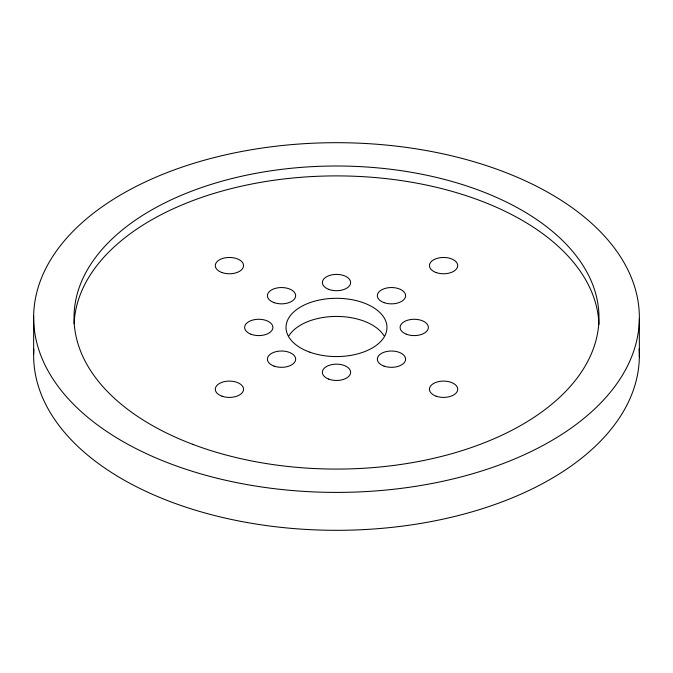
<?xml version="1.0" encoding="UTF-8"?>
<svg xmlns="http://www.w3.org/2000/svg" width="673" height="673" viewBox="0 0 673 673"><rect width="100%" height="100%" fill="white"/><g stroke="black" fill="none" stroke-linecap="round" stroke-linejoin="round"><path stroke-width="1.01" d="M639.35 318.884A302.858 174.854 0 0 1 183.064 468.299A302.858 174.854 0 0 1 187.086 165.449A302.858 174.854 0 0 1 639.35 318.884L639.35 356.799M33.65 316.201L33.65 354.116M289.011 335.692A50.475 29.141 0 0 1 336.5 316.428A50.475 29.141 0 0 1 383.989 335.692M639.14 348.807A302.858 174.854 0 0 1 336.778 530.316A302.858 174.854 0 0 1 33.843 349.127M74.106 323.705A262.478 151.543 0 0 1 337.181 175.897A262.478 151.543 0 0 1 598.928 324.495M309.9 352.198A50.475 29.141 0 0 0 386.95 328.348A50.475 29.141 0 0 0 312.651 301.748A50.475 29.141 0 0 0 309.9 352.198M274.088 302.631A14.133 8.16 0 0 0 295.657 295.952A14.133 8.16 0 0 0 274.853 288.507A14.133 8.16 0 0 0 274.088 302.631M250.945 334.229A14.133 8.16 0 0 0 272.868 327.944A14.133 8.16 0 0 0 252.484 320.121A14.133 8.16 0 0 0 250.945 334.229M274.088 366.104A14.133 8.16 0 0 0 295.657 359.424A14.133 8.16 0 0 0 274.853 351.979A14.133 8.16 0 0 0 274.088 366.104M328.676 379.109A14.133 8.16 0 0 0 350.608 372.825A14.133 8.16 0 0 0 330.216 365.002A14.133 8.16 0 0 0 328.676 379.109M384.022 366.104A14.133 8.16 0 0 0 405.592 359.424A14.133 8.16 0 0 0 384.788 351.979A14.133 8.16 0 0 0 384.022 366.104M406.416 334.229A14.133 8.16 0 0 0 428.339 327.944A14.133 8.16 0 0 0 407.947 320.121A14.133 8.16 0 0 0 406.416 334.229M384.022 302.631A14.133 8.16 0 0 0 405.592 295.952A14.133 8.16 0 0 0 384.788 288.507A14.133 8.16 0 0 0 384.022 302.631M328.676 289.348A14.133 8.16 0 0 0 350.608 283.064A14.133 8.16 0 0 0 330.216 275.249A14.133 8.16 0 0 0 328.676 289.348M221.972 396.187A14.133 8.16 0 0 0 243.55 389.507A14.133 8.16 0 0 0 222.746 382.062A14.133 8.16 0 0 0 221.972 396.187M221.972 272.548A14.133 8.16 0 0 0 243.55 265.869A14.133 8.16 0 0 0 222.746 258.424A14.133 8.16 0 0 0 221.972 272.548M436.129 272.548A14.133 8.16 0 0 0 457.707 265.869A14.133 8.16 0 0 0 436.895 258.424A14.133 8.16 0 0 0 436.129 272.548M436.129 396.187A14.133 8.16 0 0 0 457.707 389.507A14.133 8.16 0 0 0 436.895 382.062A14.133 8.16 0 0 0 436.129 396.187M192.739 444.331A262.478 151.543 0 0 0 598.566 326.026A262.478 151.543 0 0 0 218.195 182.265A262.478 151.543 0 0 0 192.739 444.331"/></g></svg>
